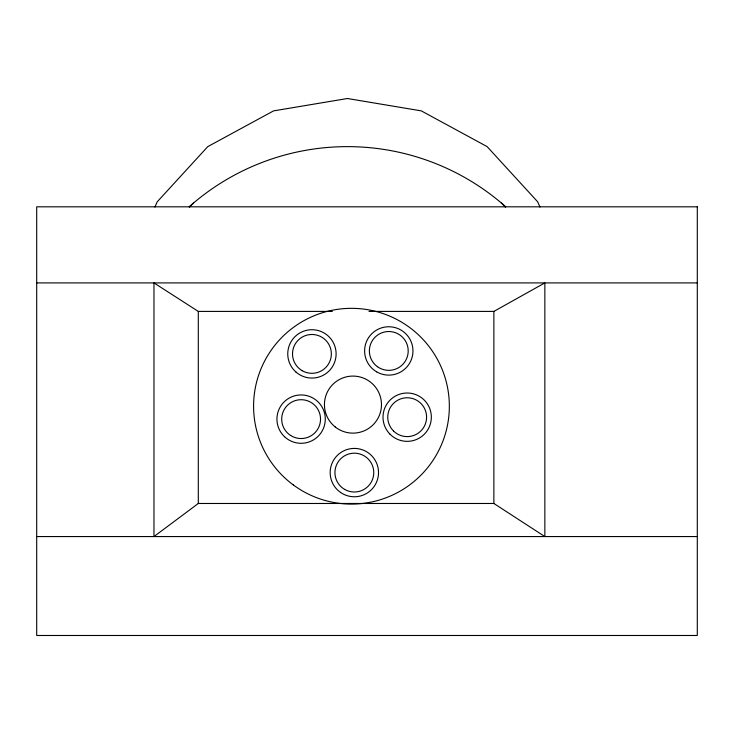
<?xml version="1.0" encoding="UTF-8"?>
<svg xmlns="http://www.w3.org/2000/svg" width="734" height="734" viewBox="0 0 734 734"><rect width="100%" height="100%" fill="white"/><g stroke="black" fill="none" stroke-linecap="round" stroke-linejoin="round"><path stroke-width="1.1" d="M154.92 207.061L157.186 201.85L207.768 146.626L273.58 110.88L347.448 98.512L421.307 110.88L487.128 146.626L537.71 201.85L539.967 207.061M189.491 207.071L193.464 203.052M369 311.409L493.872 311.409L544.857 282.911L544.857 536.563L493.872 503.478L198.299 503.478L153.966 536.563L153.966 282.911L198.299 311.409L332.337 311.409M36.7 282.911L697.3 282.911M36.7 536.563L697.3 536.563M501.432 203.052L505.405 207.071M493.872 311.409L493.872 503.478M198.299 311.409L198.299 503.478M189.207 206.749A238.311 238.311 0 0 1 505.689 206.749M697.3 206.814L36.7 206.814L36.7 635.488L697.3 635.488L697.3 206.814M376.689 371.863A24.167 24.167 0 0 0 412.958 350.944A24.167 24.167 0 0 0 376.707 329.997A24.167 24.167 0 0 0 376.689 371.863M284.563 436.739A24.167 24.167 0 0 0 324.648 424.628A24.167 24.167 0 0 0 294.123 395.975A24.167 24.167 0 0 0 284.563 436.739M340.512 492.413A24.167 24.167 0 0 0 378.432 474.659A24.167 24.167 0 0 0 344.099 450.694A24.167 24.167 0 0 0 340.512 492.413M390.084 434.271A24.167 24.167 0 0 0 430.519 423.435A24.167 24.167 0 0 0 400.92 393.837A24.167 24.167 0 0 0 390.084 434.271M393.442 430.913A19.414 19.414 0 0 0 425.931 422.206A19.414 19.414 0 0 0 402.149 398.424A19.414 19.414 0 0 0 393.442 430.913M344.641 489.404A19.414 19.414 0 0 0 373.762 472.586A19.414 19.414 0 0 0 344.641 455.777A19.414 19.414 0 0 0 344.641 489.404M295.94 372.019A24.167 24.167 0 0 0 335.631 358.678A24.167 24.167 0 0 0 304.234 330.979A24.167 24.167 0 0 0 295.94 372.019M377.459 366.706A19.414 19.414 0 0 0 408.104 352.861A19.414 19.414 0 0 0 380.79 333.245A19.414 19.414 0 0 0 377.459 366.706M290.673 435.491A19.414 19.414 0 0 0 320.51 419.958A19.414 19.414 0 0 0 292.15 401.893A19.414 19.414 0 0 0 290.673 435.491M302.224 370.707A19.414 19.414 0 0 0 331.346 353.898A19.414 19.414 0 0 0 302.224 337.08A19.414 19.414 0 0 0 302.224 370.707M335.273 426.995A28.534 28.534 0 0 0 381.185 408.728A28.534 28.534 0 0 0 342.411 378.102A28.534 28.534 0 0 0 335.273 426.995M293.38 484.99A97.87 97.87 0 0 0 448.731 417.123A97.87 97.87 0 0 0 312.289 316.519A97.87 97.87 0 0 0 293.38 484.99"/></g></svg>
